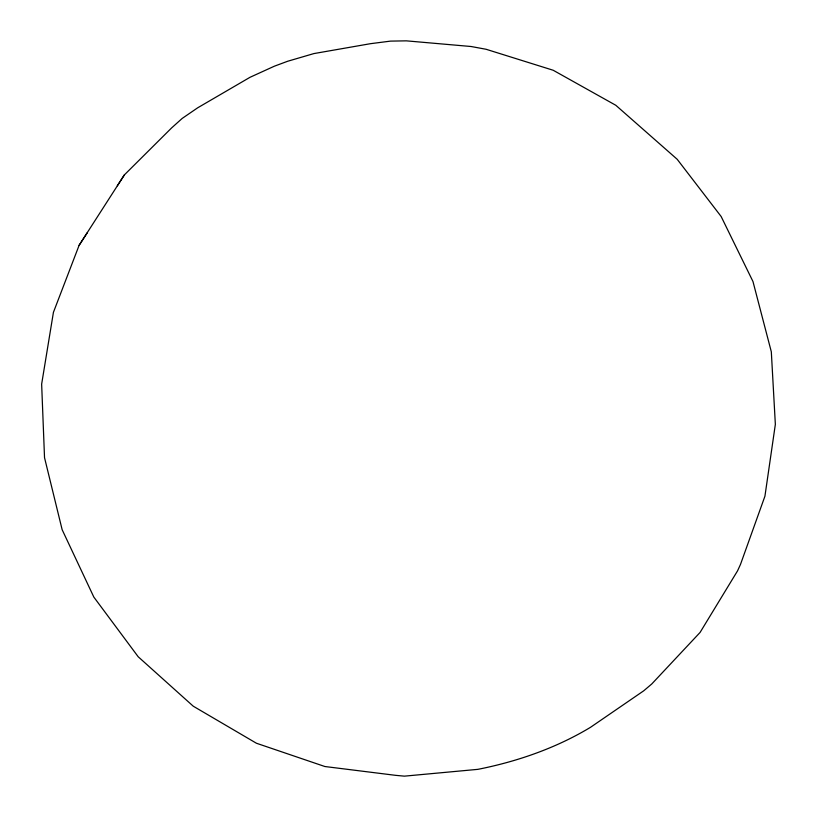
<?xml version="1.0" encoding="UTF-8"?>
<svg xmlns="http://www.w3.org/2000/svg" width="817" height="817" viewBox="0 0 817 817"><rect width="100%" height="100%" fill="white"/><g stroke="black" fill="none" stroke-linecap="round" stroke-linejoin="round"><path stroke-width="1.23" d="M124.347 174.93L79.106 245.335L53.422 312.339L41.647 384.123L44.526 457.653L62.153 529.712L93.832 597.084L138.206 656.776L193.231 706.184L256.415 743.235L324.88 766.52L395.642 775.343L404.405 776.15L477.874 769.348C517.243 761.556 556.111 748.076 590.538 727.293L643.725 690.804L651.762 683.982L700.077 632.44L737.557 570.838L740.498 564.394L764.926 496.215L775.353 424.36L771.319 351.8L752.978 281.538L721.135 216.485L677.191 159.284L615.804 105.281L553.191 70.252L486.105 49.275L471.082 46.508L406.366 40.85L390.526 41.116L370.458 43.689L313.871 53.585L287.666 61.255L274.338 66.208L250.033 77.288L197.653 107.824L182.191 118.424L171.601 127.932L124.347 174.93L117.311 185.806M79.106 245.335L87.194 232.855"/></g></svg>
